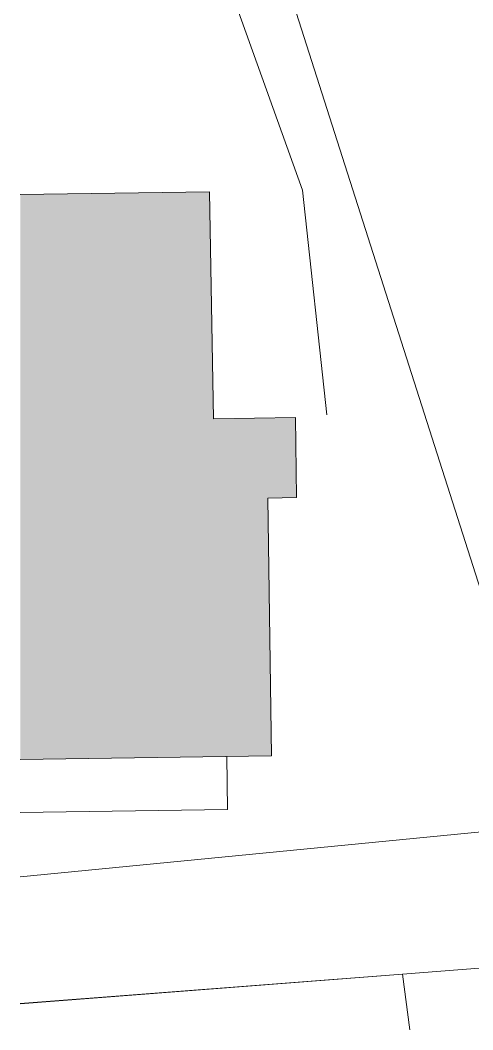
# Model space of a CAD drawing. Header units: metres. Extents: x 0.003 to 0.843, y 0.003 to 0.597.
# Drawn here: x 0.14765 to 0.15639, y 0.466 to 0.48552 of the extents above; entities that cross this region are included whole.
import ezdxf

# ---------------------------------------------------------------- set-up
doc = ezdxf.new("R2010")
doc.units = ezdxf.units.M
doc.linetypes.add('AUSGEZOGEN', pattern=[0])
doc.linetypes.add('STRICHPUNKT', pattern=[25.4, 12.7, -6.35, 0, -6.35])
doc.layers.add('Plankopf', color=7, linetype='AUSGEZOGEN', lineweight=13)

msp = doc.modelspace()

# ---------------------------------------------------------------- hatches: boundary and pattern name
at = {"layer": 'Plankopf', "linetype": 'STRICHPUNKT', "lineweight": 13}
msp.add_hatch(color=252, dxfattribs=at).paths.add_polyline_path([(0.151303, 0.482202), (0.147648, 0.482148), (0.147648, 0.471222), (0.152501, 0.471293), (0.152429, 0.476278), (0.152984, 0.476286), (0.152961, 0.477835), (0.151379, 0.477812)])

# ---------------------------------------------------------------- linework, layer by layer
at = {"layer": 'Plankopf', "color": 254, "linetype": 'AUSGEZOGEN', "lineweight": 13}
msp.add_line((0.147648, 0.482148), (0.151303, 0.482202), dxfattribs=at)
at = {"layer": 'Plankopf', "color": 7, "linetype": 'STRICHPUNKT', "lineweight": 13}
for p, q in [((0.151639, 0.471281), (0.151653, 0.470255)), ((0.151653, 0.470255), (0.147648, 0.470198))]:
    msp.add_line(p, q, dxfattribs=at)
at = {"layer": 'Plankopf', "color": 7, "linetype": 'AUSGEZOGEN', "lineweight": 13}
msp.add_line((0.147648, 0.468953), (0.157985, 0.469968), dxfattribs=at)
for points in [[(0.185141, 0.469312), (0.158814, 0.46737), (0.148036, 0.501167), (0.172014, 0.501559), (0.17468, 0.501607), (0.184794, 0.501728), (0.187697, 0.501454), (0.190369, 0.500708), (0.194015, 0.498874), (0.196616, 0.496848), (0.198929, 0.493885), (0.200714, 0.490462), (0.201678, 0.48641), (0.201321, 0.48284), (0.200189, 0.480691), (0.197707, 0.478275), (0.189733, 0.473783), (0.187432, 0.472343), (0.185514, 0.470426), (0.185141, 0.469312)], [(0.147648, 0.50116), (0.148036, 0.501167), (0.158814, 0.46737), (0.15503, 0.467075), (0.147648, 0.466501)], [(0.15357, 0.477885), (0.153097, 0.482231), (0.148994, 0.493696), (0.148827, 0.494145), (0.148638, 0.495169)], [(0.147648, 0.482148), (0.151303, 0.482202), (0.151379, 0.477812), (0.152961, 0.477835)], [(0.152961, 0.477835), (0.152984, 0.476286), (0.152429, 0.476278), (0.152501, 0.471293), (0.147648, 0.471222)], [(0.185141, 0.469312), (0.158814, 0.46737), (0.15503, 0.467075), (0.147648, 0.466503)], [(0.15517, 0.465997), (0.15503, 0.467075), (0.158814, 0.46737), (0.185141, 0.469312), (0.184877, 0.467037), (0.184853, 0.465997)], [(0.147648, 0.466501), (0.15503, 0.467075), (0.15517, 0.465997)]]:
    msp.add_lwpolyline(points, dxfattribs=at)
at = {"layer": 'Plankopf', "color": 254, "linetype": 'AUSGEZOGEN', "lineweight": 13}
for points in [[(0.147648, 0.471222), (0.152501, 0.471293), (0.152429, 0.476278), (0.152984, 0.476286), (0.152961, 0.477835), (0.151379, 0.477812), (0.151303, 0.482202), (0.147648, 0.482148)], [(0.151303, 0.482202), (0.151379, 0.477812), (0.152961, 0.477835), (0.152984, 0.476286), (0.152429, 0.476278), (0.152501, 0.471293), (0.147648, 0.471222)], [(0.188406, 0.472953), (0.187432, 0.472343), (0.185514, 0.470426), (0.185141, 0.469312), (0.158814, 0.46737), (0.15503, 0.467075), (0.147648, 0.466503)], [(0.147648, 0.466503), (0.15503, 0.467075), (0.158814, 0.46737), (0.185141, 0.469312), (0.184877, 0.467037), (0.184853, 0.465997)]]:
    msp.add_lwpolyline(points, dxfattribs=at)

doc.saveas('drawing.dxf')
